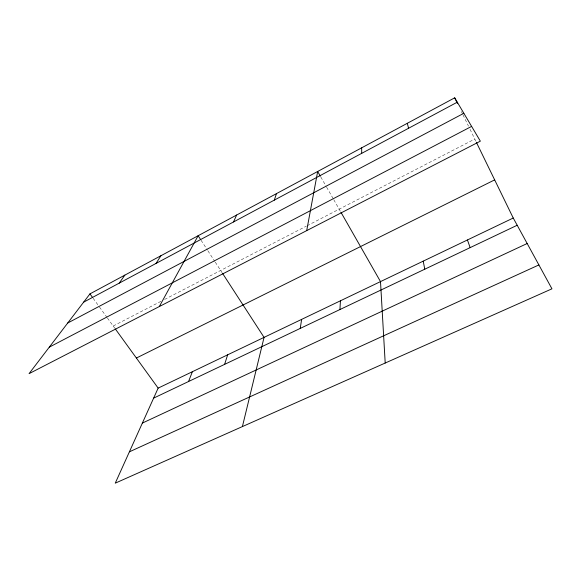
<?xml version="1.0" encoding="UTF-8"?>
<svg xmlns="http://www.w3.org/2000/svg" width="581" height="581" viewBox="0 0 581 581"><rect width="100%" height="100%" fill="white"/><g stroke="black" fill="none" stroke-linecap="round" stroke-linejoin="round"><path stroke-width="0.44" stroke-dasharray="2.9 2.18" d="M113.215 326.014L161.416 301.089M164.597 299.44L306.34 226.147M307.138 225.733L474.771 139.041M93.127 298.256L98.944 306.296M99.474 307.022L106.875 317.248M107.398 317.981L114.791 328.2M201.077 240.258L207.439 250.07M207.925 250.825L214.781 261.392M215.275 262.147L222.116 272.707M320.806 176.98L326.181 186.399M326.631 187.184L333.349 198.956M333.799 199.748L340.51 211.506M461.387 111.567L462.57 113.992M462.963 114.798L468.475 126.113M470.051 129.345L475.941 141.444"/><path stroke-width="0.87" d="M339.936 309.535L340.43 300.798M300.232 328.41L301.633 319.383M306.703 230.621L317.669 171.482L320.356 176.196M242.408 426.577L264.065 337.379L222.603 273.455M224.6 364.374L227.658 354.817M274.305 200.125L276.454 193.633M188.556 381.514L192.369 371.717M233.518 221.957L236.634 215.035M513.241 218.02L158.148 388.115L115.249 483.174L551.95 288.822L513.241 218.02L476.333 142.243M159.303 306.565L198.136 235.733L200.583 239.503M156.057 263.418L160.901 255.749M119.236 283.129L124.857 275.118M89.961 293.877L29.05 373.663L480.356 141.161L454.698 97.826L89.961 293.877L92.604 297.53M83.606 302.193L457.283 102.191M67.701 323.029L463.841 113.28M49.283 347.155L471.612 126.389M136.382 358.041L494.663 179.878M153.631 398.123L517.192 225.254M142.36 423.084L527.178 243.512M129.396 451.822L538.892 264.936M115.321 328.926L158.148 388.115M340.953 212.283L380.504 281.603L385.203 363.031M454.698 97.826L457.45 103.483M467.429 239.968L470.145 247.622M407.31 123.295L408.566 128.263M423.215 261.145L424.776 269.192M361.665 147.835L361.694 153.355"/></g></svg>
